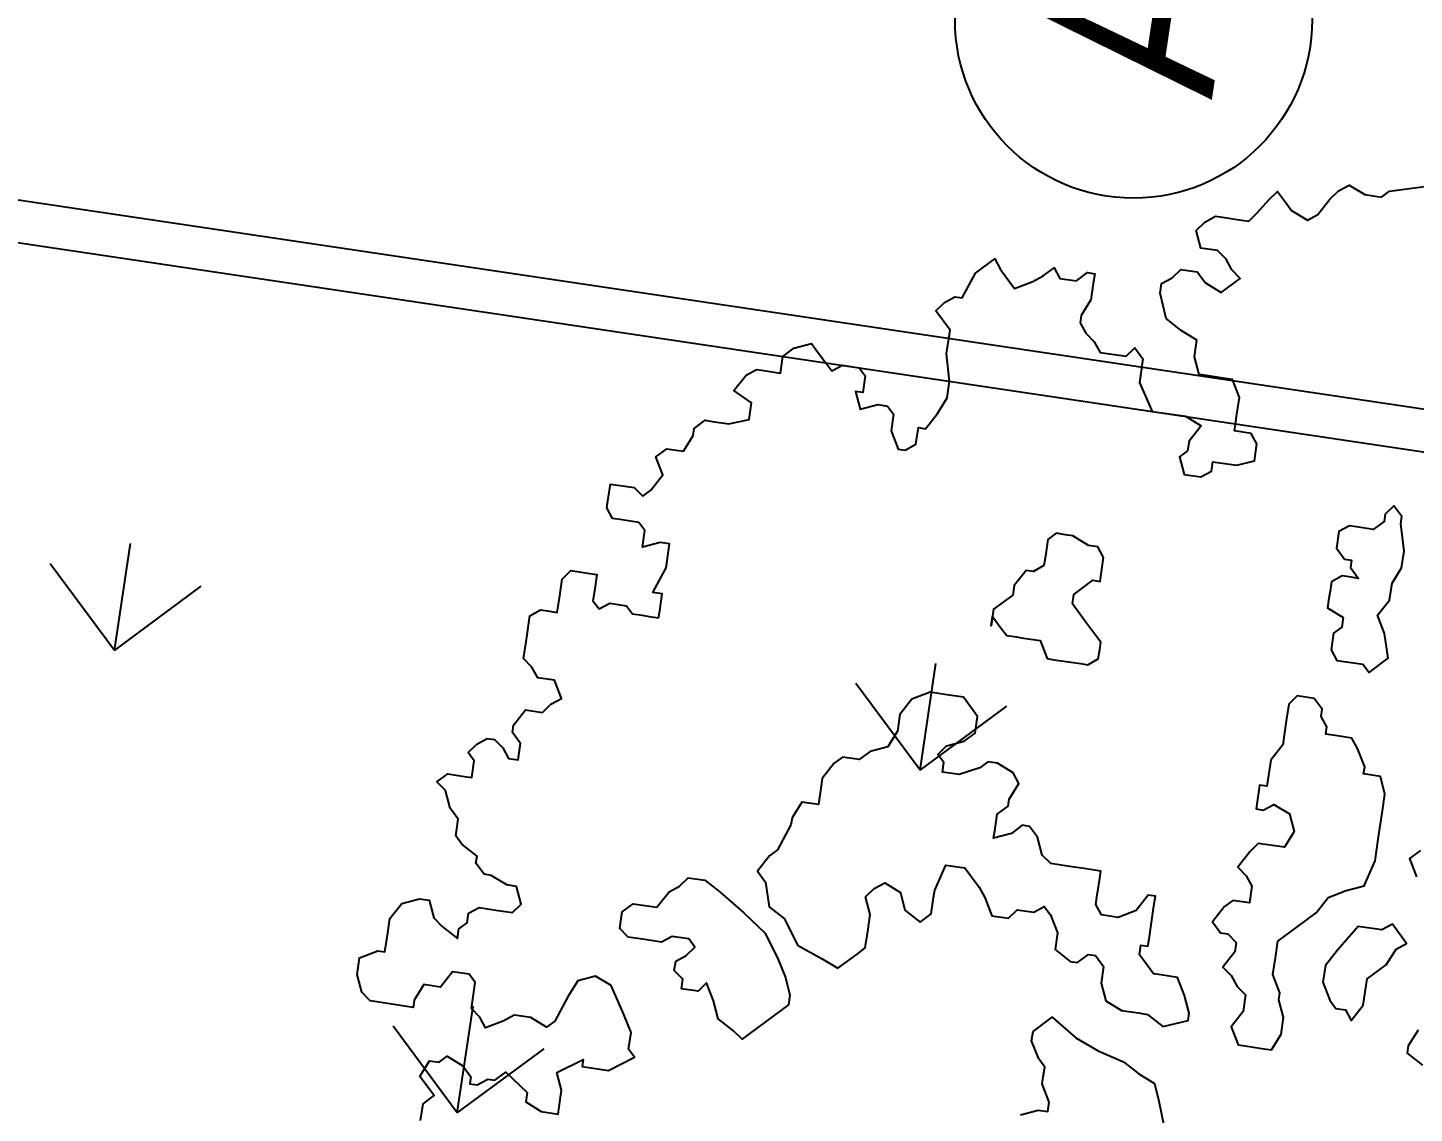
# Model space of a CAD drawing. Header units: millimetres. Extents: x 338 to 506, y 179 to 335.
# Drawn here: x 446.658 to 451.55, y 199.268 to 203.1 of the extents above; entities that cross this region are included whole.
import ezdxf
from ezdxf.enums import TextEntityAlignment as Align

# ---------------------------------------------------------------- set-up
doc = ezdxf.new("R2010")
doc.units = ezdxf.units.MM
doc.linetypes.add('DASHED2', pattern=[0.375, 0.25, -0.125])
for name, color, linetype in [('ANDEN', 251, 'Continuous'), ('ARBOL-TOP', 3, 'Continuous'), ('EJES_DE_COLUMNA', 255, 'DASHED2'), ('MUROS', 32, 'Continuous')]:
    doc.layers.add(name, color=color, linetype=linetype)
doc.styles.add('TECHNIC', font='txt')

# ---------------------------------------------------------------- blocks, each defined once
blk = doc.blocks.new('*X894')
at = {"color": 0}
for p, q in [((26.895, 42.2056), (27.1644, 42.475)), ((26.895, 42.2056), (27.1644, 41.9362)), ((26.895, 42.2056), (27.276, 42.2056)), ((25.4581, 40.7688), (25.7275, 41.0382)), ((25.4581, 40.7688), (25.7275, 40.4994)), ((25.4581, 40.7688), (25.8391, 40.7688)), ((26.895, 39.3319), (27.1644, 39.6013)), ((26.895, 39.3319), (27.1644, 39.0625)), ((26.895, 39.3319), (27.276, 39.3319))]:
    blk.add_line(p, q, dxfattribs=at)
blk = doc.blocks.new('ARBOLITO')
at = {"linetype": 'ByBlock'}
for points in [[(461.9159, 68.9761), (461.9076, 68.9906), (461.8931, 69.0135), (461.8785, 69.0197), (461.864, 69.0135), (461.8577, 68.9989), (461.8494, 68.9761), (461.8432, 68.9698), (461.8286, 68.9761), (461.8203, 68.9761), (461.8141, 68.9761), (461.8058, 68.9698), (461.7912, 68.9615), (461.785, 68.9698), (461.7767, 68.9761), (461.7767, 68.9844), (461.7767, 68.9989), (461.7705, 69.0052), (461.7559, 69.0052), (461.7476, 68.9906), (461.7331, 68.9906), (461.7268, 68.9761), (461.7268, 68.9698), (461.7102, 68.9698), (461.6894, 68.9698), (461.6811, 68.9761), (461.6749, 68.9906), (461.6749, 68.9989), (461.6749, 69.0052), (461.6894, 69.0135), (461.6957, 69.0135), (461.6957, 69.028), (461.6957, 69.0343), (461.6957, 69.0426), (461.704, 69.0571), (461.7185, 69.0633), (461.7268, 69.0633), (461.7331, 69.0488), (461.7414, 69.0426), (461.7559, 69.0343), (461.7559, 69.0426), (461.7621, 69.0488), (461.7621, 69.0571), (461.7705, 69.0633), (461.785, 69.0633), (461.7912, 69.0633), (461.7996, 69.0633), (461.8058, 69.0717), (461.7996, 69.0862), (461.7912, 69.0862), (461.7767, 69.0924), (461.7705, 69.0924), (461.7621, 69.1008), (461.7621, 69.107), (461.7476, 69.1153), (461.7414, 69.1215), (461.7414, 69.1361), (461.7331, 69.1444), (461.7268, 69.1589), (461.7185, 69.1652), (461.7268, 69.1735), (461.7414, 69.1735), (461.7476, 69.1735), (461.7476, 69.188), (461.7414, 69.1943), (461.7476, 69.2026), (461.7559, 69.2088), (461.7621, 69.2088), (461.7705, 69.2026), (461.7767, 69.1943), (461.785, 69.1943), (461.785, 69.2088), (461.7767, 69.2171), (461.7767, 69.2233), (461.785, 69.2379), (461.7996, 69.2379), (461.8058, 69.2462), (461.8141, 69.2524), (461.8058, 69.267), (461.7996, 69.267), (461.7912, 69.267), (461.785, 69.2753), (461.7767, 69.2815), (461.7767, 69.2961), (461.7767, 69.3044), (461.7767, 69.3106), (461.7767, 69.3189), (461.785, 69.3252), (461.7912, 69.3252), (461.7996, 69.3252), (461.7996, 69.3397), (461.7996, 69.348), (461.7996, 69.3543), (461.8058, 69.3626), (461.8203, 69.3626), (461.8286, 69.3626), (461.8286, 69.348), (461.8286, 69.3397), (461.8349, 69.3335), (461.8432, 69.3397), (461.8577, 69.3397), (461.864, 69.3335), (461.8723, 69.3335), (461.8785, 69.3335), (461.8868, 69.3335), (461.8868, 69.3397), (461.8868, 69.3543), (461.8785, 69.3543), (461.8868, 69.3771), (461.8868, 69.3917), (461.8868, 69.3979), (461.8785, 69.3979), (461.864, 69.3917), (461.864, 69.4062), (461.8577, 69.4124), (461.8432, 69.4124), (461.8349, 69.4124), (461.8286, 69.4207), (461.8286, 69.427), (461.8286, 69.4415), (461.8432, 69.4415), (461.8494, 69.4415), (461.8577, 69.4353), (461.864, 69.4415), (461.8723, 69.4561), (461.864, 69.4706), (461.8723, 69.4789), (461.8785, 69.4789), (461.8868, 69.4789), (461.8931, 69.4935), (461.8931, 69.4997), (461.9014, 69.508), (461.9076, 69.508), (461.9221, 69.508), (461.9388, 69.5143), (461.9388, 69.5226), (461.9388, 69.5288), (461.9221, 69.5371), (461.9305, 69.5517), (461.9388, 69.5579), (461.945, 69.5579), (461.9595, 69.5579), (461.9595, 69.5724), (461.9679, 69.5807), (461.9824, 69.587), (461.9886, 69.5807), (461.997, 69.5724), (462.0032, 69.5662), (462.0115, 69.5724), (462.026, 69.5724), (462.0323, 69.5662), (462.0323, 69.5517), (462.026, 69.5517), (462.0323, 69.5371), (462.0468, 69.5433), (462.0551, 69.5433), (462.0614, 69.5371), (462.0614, 69.5226), (462.0697, 69.508), (462.0759, 69.508), (462.0842, 69.5143), (462.0842, 69.5288), (462.0905, 69.5288), (462.0988, 69.5433), (462.105, 69.5579), (462.105, 69.5662), (462.105, 69.5724), (462.0988, 69.5953), (462.0988, 69.6161), (462.0842, 69.6306), (462.0905, 69.6389), (462.0988, 69.6452), (462.105, 69.6452), (462.1133, 69.668), (462.1195, 69.6742), (462.1279, 69.6826), (462.1341, 69.6742), (462.1486, 69.6597), (462.1632, 69.668), (462.1715, 69.6742), (462.1798, 69.6826), (462.186, 69.6742), (462.2006, 69.6742), (462.2089, 69.6826), (462.2151, 69.6826), (462.2151, 69.6742), (462.2151, 69.6597), (462.2089, 69.6452), (462.2089, 69.6389), (462.2151, 69.6306), (462.2234, 69.6244), (462.2297, 69.6161), (462.2525, 69.6161), (462.2588, 69.6244), (462.2671, 69.6161), (462.2671, 69.6015), (462.2671, 69.5953), (462.2816, 69.5724), (462.2962, 69.5724), (462.3024, 69.5724), (462.3107, 69.5724), (462.3253, 69.5662), (462.3169, 69.5517), (462.3169, 69.5433), (462.3107, 69.5371), (462.3169, 69.5226), (462.3315, 69.5226), (462.3398, 69.5288), (462.3398, 69.5371), (462.3543, 69.5371), (462.3606, 69.5371), (462.3751, 69.5433), (462.3751, 69.5579), (462.3689, 69.5662), (462.3543, 69.5662), (462.3543, 69.5724), (462.3543, 69.5807), (462.3543, 69.5953), (462.346, 69.6098), (462.3398, 69.6098), (462.3253, 69.6098), (462.3169, 69.6098), (462.3107, 69.6244), (462.3107, 69.6306), (462.3107, 69.6389), (462.2962, 69.6452), (462.2816, 69.6535), (462.2733, 69.6742), (462.2733, 69.6826), (462.2816, 69.6888), (462.2879, 69.6971), (462.3024, 69.6971), (462.3107, 69.6888), (462.3253, 69.6826), (462.3398, 69.6971), (462.3315, 69.7033), (462.3253, 69.7117), (462.3169, 69.7179), (462.3024, 69.7179), (462.2962, 69.7324), (462.3024, 69.7407), (462.3107, 69.747), (462.3169, 69.747), (462.3315, 69.747), (462.3398, 69.747), (462.346, 69.7553), (462.3543, 69.7678), (462.3606, 69.7761), (462.3689, 69.7678), (462.3751, 69.7615), (462.3897, 69.7553), (462.398, 69.7615), (462.4063, 69.7761), (462.4125, 69.7844), (462.4208, 69.7906), (462.4354, 69.7844), (462.4499, 69.7844), (462.4562, 69.7906), (462.4853, 69.7989)], [(461.7476, 68.8743), (461.7476, 68.8888), (461.7559, 68.8971), (461.7414, 68.9117), (461.7476, 68.9262), (461.7559, 68.9262), (461.7621, 68.9324), (461.7767, 68.9262), (461.785, 68.9179), (461.785, 68.9117), (461.7912, 68.9117), (461.7996, 68.9179), (461.8058, 68.9179), (461.8141, 68.9262), (461.8349, 68.9117), (461.8349, 68.9034), (461.8494, 68.8971), (461.864, 68.8971), (461.864, 68.9034), (461.864, 68.9179), (461.8577, 68.9324), (461.8785, 68.947), (461.8785, 68.9408), (461.9014, 68.9408), (461.9221, 68.9553), (461.9159, 68.9615), (461.9159, 68.9761), (461.9159, 68.9761)], [(461.9159, 68.9761), (461.9076, 68.9906), (461.8931, 69.0135), (461.8785, 69.0197), (461.864, 69.0135), (461.8577, 68.9989), (461.8494, 68.9761), (461.8432, 68.9698), (461.8286, 68.9761), (461.8203, 68.9761), (461.8141, 68.9761), (461.8058, 68.9698), (461.7912, 68.9615), (461.785, 68.9698), (461.7767, 68.9761), (461.7767, 68.9844), (461.7767, 68.9989), (461.7705, 69.0052), (461.7559, 69.0052), (461.7476, 68.9906), (461.7331, 68.9906), (461.7268, 68.9761), (461.7268, 68.9698), (461.7102, 68.9698), (461.6894, 68.9698), (461.6811, 68.9761), (461.6749, 68.9906), (461.6749, 68.9989), (461.6749, 69.0052), (461.6894, 69.0135), (461.6957, 69.0135), (461.6957, 69.028), (461.6957, 69.0343), (461.6957, 69.0426), (461.704, 69.0571), (461.7185, 69.0633), (461.7268, 69.0633), (461.7331, 69.0488), (461.7414, 69.0426), (461.7559, 69.0343), (461.7559, 69.0426), (461.7621, 69.0488), (461.7621, 69.0571), (461.7705, 69.0633), (461.785, 69.0633), (461.7912, 69.0633), (461.7996, 69.0633), (461.8058, 69.0717), (461.7996, 69.0862), (461.7912, 69.0862), (461.7767, 69.0924), (461.7705, 69.0924), (461.7621, 69.1008), (461.7621, 69.107), (461.7476, 69.1153), (461.7414, 69.1215), (461.7414, 69.1361), (461.7331, 69.1444), (461.7268, 69.1589), (461.7185, 69.1652), (461.7268, 69.1735), (461.7414, 69.1735), (461.7476, 69.1735), (461.7476, 69.188), (461.7414, 69.1943), (461.7476, 69.2026), (461.7559, 69.2088), (461.7621, 69.2088), (461.7705, 69.2026), (461.7767, 69.1943), (461.785, 69.1943), (461.785, 69.2088), (461.7767, 69.2171), (461.7767, 69.2233), (461.785, 69.2379), (461.7996, 69.2379), (461.8058, 69.2462), (461.8141, 69.2524), (461.8058, 69.267), (461.7996, 69.267), (461.7912, 69.267), (461.785, 69.2753), (461.7767, 69.2815), (461.7767, 69.2961), (461.7767, 69.3044), (461.7767, 69.3106), (461.7767, 69.3189), (461.785, 69.3252), (461.7912, 69.3252), (461.7996, 69.3252), (461.7996, 69.3397), (461.7996, 69.348), (461.7996, 69.3543), (461.8058, 69.3626), (461.8203, 69.3626), (461.8286, 69.3626), (461.8286, 69.348), (461.8286, 69.3397), (461.8349, 69.3335), (461.8432, 69.3397), (461.8577, 69.3397), (461.864, 69.3335), (461.8723, 69.3335), (461.8785, 69.3335), (461.8868, 69.3335), (461.8868, 69.3397), (461.8868, 69.3543), (461.8785, 69.3543), (461.8868, 69.3771), (461.8868, 69.3917), (461.8868, 69.3979), (461.8785, 69.3979), (461.864, 69.3917), (461.864, 69.4062), (461.8577, 69.4124), (461.8432, 69.4124), (461.8349, 69.4124), (461.8286, 69.4207), (461.8286, 69.427), (461.8286, 69.4415), (461.8432, 69.4415), (461.8494, 69.4415), (461.8577, 69.4353), (461.864, 69.4415), (461.8723, 69.4561), (461.864, 69.4706), (461.8723, 69.4789), (461.8785, 69.4789), (461.8868, 69.4789), (461.8931, 69.4935), (461.8931, 69.4997), (461.9014, 69.508), (461.9076, 69.508), (461.9221, 69.508), (461.9388, 69.5143), (461.9388, 69.5226), (461.9388, 69.5288), (461.9221, 69.5371), (461.9305, 69.5517), (461.9388, 69.5579), (461.945, 69.5579), (461.9595, 69.5579), (461.9595, 69.5724), (461.9679, 69.5807), (461.9824, 69.587), (461.9886, 69.5807), (461.997, 69.5724), (462.0032, 69.5662), (462.0115, 69.5724), (462.026, 69.5724), (462.0323, 69.5662), (462.0323, 69.5517), (462.026, 69.5517), (462.0323, 69.5371), (462.0468, 69.5433), (462.0551, 69.5433), (462.0614, 69.5371), (462.0614, 69.5226), (462.0697, 69.508), (462.0759, 69.508), (462.0842, 69.5143), (462.0842, 69.5288), (462.0905, 69.5288), (462.0988, 69.5433), (462.105, 69.5579), (462.105, 69.5662), (462.105, 69.5724), (462.0988, 69.5953), (462.0988, 69.6161), (462.0842, 69.6306), (462.0905, 69.6389), (462.0988, 69.6452), (462.105, 69.6452), (462.1133, 69.668), (462.1195, 69.6742), (462.1279, 69.6826), (462.1341, 69.6742), (462.1486, 69.6597), (462.1632, 69.668), (462.1715, 69.6742), (462.1798, 69.6826), (462.186, 69.6742), (462.2006, 69.6742), (462.2089, 69.6826), (462.2151, 69.6826), (462.2151, 69.6742), (462.2151, 69.6597), (462.2089, 69.6452), (462.2089, 69.6389), (462.2151, 69.6306), (462.2234, 69.6244), (462.2297, 69.6161), (462.2525, 69.6161), (462.2588, 69.6244), (462.2671, 69.6161), (462.2671, 69.6015), (462.2671, 69.5953), (462.2816, 69.5724), (462.2962, 69.5724), (462.3024, 69.5724), (462.3107, 69.5724), (462.3253, 69.5662), (462.3169, 69.5517), (462.3169, 69.5433), (462.3107, 69.5371), (462.3169, 69.5226), (462.3315, 69.5226), (462.3398, 69.5288), (462.3398, 69.5371), (462.3543, 69.5371), (462.3606, 69.5371), (462.3751, 69.5433), (462.3751, 69.5579), (462.3689, 69.5662), (462.3543, 69.5662), (462.3543, 69.5724), (462.3543, 69.5807), (462.3543, 69.5953), (462.346, 69.6098), (462.3398, 69.6098), (462.3253, 69.6098), (462.3169, 69.6098), (462.3107, 69.6244), (462.3107, 69.6306), (462.3107, 69.6389), (462.2962, 69.6452), (462.2816, 69.6535), (462.2733, 69.6742), (462.2733, 69.6826), (462.2816, 69.6888), (462.2879, 69.6971), (462.3024, 69.6971), (462.3107, 69.6888), (462.3253, 69.6826), (462.3398, 69.6971), (462.3315, 69.7033), (462.3253, 69.7117), (462.3169, 69.7179), (462.3024, 69.7179), (462.2962, 69.7324), (462.3024, 69.7407), (462.3107, 69.747), (462.3169, 69.747), (462.3315, 69.747), (462.3398, 69.747), (462.346, 69.7553), (462.3543, 69.7678), (462.3606, 69.7761), (462.3689, 69.7678), (462.3751, 69.7615), (462.3897, 69.7553), (462.398, 69.7615), (462.4063, 69.7761), (462.4125, 69.7844), (462.4208, 69.7906), (462.4354, 69.7844), (462.4499, 69.7844), (462.4562, 69.7906), (462.4853, 69.7989)], [(461.7476, 68.8743), (461.7476, 68.8888), (461.7559, 68.8971), (461.7414, 68.9117), (461.7476, 68.9262), (461.7559, 68.9262), (461.7621, 68.9324), (461.7767, 68.9262), (461.785, 68.9179), (461.785, 68.9117), (461.7912, 68.9117), (461.7996, 68.9179), (461.8058, 68.9179), (461.8141, 68.9262), (461.8349, 68.9117), (461.8349, 68.9034), (461.8494, 68.8971), (461.864, 68.8971), (461.864, 68.9034), (461.864, 68.9179), (461.8577, 68.9324), (461.8785, 68.947), (461.8785, 68.9408), (461.9014, 68.9408), (461.9221, 68.9553), (461.9159, 68.9615), (461.9159, 68.9761)], [(462.5143, 69.3917), (462.5081, 69.4124), (462.4998, 69.427), (462.5081, 69.4415), (462.5081, 69.4561), (462.5143, 69.4706), (462.5143, 69.4852), (462.5081, 69.508), (462.5081, 69.5143), (462.4998, 69.5226), (462.4936, 69.5143), (462.4936, 69.508), (462.4853, 69.4997), (462.4707, 69.4997), (462.4645, 69.4997), (462.4562, 69.4935), (462.4562, 69.4789), (462.4645, 69.4706), (462.4707, 69.4706), (462.4707, 69.4644), (462.479, 69.4561), (462.4707, 69.4561), (462.4645, 69.4561), (462.4562, 69.4498), (462.4562, 69.4415), (462.4562, 69.4353), (462.4562, 69.427), (462.4707, 69.4207), (462.4707, 69.4124), (462.4645, 69.4062), (462.4645, 69.3917), (462.4707, 69.3833), (462.4853, 69.3833), (462.4936, 69.3833), (462.4998, 69.3771), (462.5143, 69.3917), (462.5143, 69.3917)], [(462.5143, 69.3917), (462.5081, 69.4124), (462.4998, 69.427), (462.5081, 69.4415), (462.5081, 69.4561), (462.5143, 69.4706), (462.5143, 69.4852), (462.5081, 69.508), (462.5081, 69.5143), (462.4998, 69.5226), (462.4936, 69.5143), (462.4936, 69.508), (462.4853, 69.4997), (462.4707, 69.4997), (462.4645, 69.4997), (462.4562, 69.4935), (462.4562, 69.4789), (462.4645, 69.4706), (462.4707, 69.4706), (462.4707, 69.4644), (462.479, 69.4561), (462.4707, 69.4561), (462.4645, 69.4561), (462.4562, 69.4498), (462.4562, 69.4415), (462.4562, 69.4353), (462.4562, 69.427), (462.4707, 69.4207), (462.4707, 69.4124), (462.4645, 69.4062), (462.4645, 69.3917), (462.4707, 69.3833), (462.4853, 69.3833), (462.4936, 69.3833), (462.4998, 69.3771), (462.5143, 69.3917)], [(462.1715, 69.3771), (462.1798, 69.3688), (462.186, 69.3626), (462.1944, 69.3626), (462.2006, 69.3626), (462.2151, 69.3626), (462.2234, 69.348), (462.2297, 69.348), (462.2442, 69.348), (462.2525, 69.348), (462.2588, 69.348), (462.2671, 69.3543), (462.2671, 69.3626), (462.2671, 69.3688), (462.2588, 69.3771), (462.2525, 69.3833), (462.2442, 69.3917), (462.238, 69.3979), (462.238, 69.4062), (462.2442, 69.4124), (462.2525, 69.4207), (462.2588, 69.4207), (462.2588, 69.4353), (462.2588, 69.4415), (462.2525, 69.4498), (462.2442, 69.4498), (462.2297, 69.4561), (462.2234, 69.4561), (462.2151, 69.4561), (462.2089, 69.4498), (462.2089, 69.4353), (462.2089, 69.427), (462.2006, 69.4207), (462.1944, 69.4207), (462.186, 69.4062), (462.186, 69.3979), (462.1798, 69.3917), (462.1715, 69.3833), (462.1715, 69.3688), (462.1715, 69.3771), (462.1715, 69.3771)], [(462.1715, 69.3771), (462.1798, 69.3688), (462.186, 69.3626), (462.1944, 69.3626), (462.2006, 69.3626), (462.2151, 69.3626), (462.2234, 69.348), (462.2297, 69.348), (462.2442, 69.348), (462.2525, 69.348), (462.2588, 69.348), (462.2671, 69.3543), (462.2671, 69.3626), (462.2671, 69.3688), (462.2588, 69.3771), (462.2525, 69.3833), (462.2442, 69.3917), (462.238, 69.3979), (462.238, 69.4062), (462.2442, 69.4124), (462.2525, 69.4207), (462.2588, 69.4207), (462.2588, 69.4353), (462.2588, 69.4415), (462.2525, 69.4498), (462.2442, 69.4498), (462.2297, 69.4561), (462.2234, 69.4561), (462.2151, 69.4561), (462.2089, 69.4498), (462.2089, 69.4353), (462.2089, 69.427), (462.2006, 69.4207), (462.1944, 69.4207), (462.186, 69.4062), (462.186, 69.3979), (462.1798, 69.3917), (462.1715, 69.3833), (462.1715, 69.3688), (462.1715, 69.3771)], [(462.5808, 69.0571), (462.5954, 69.0488)], [(462.5871, 69.0779), (462.5808, 69.0633), (462.5808, 69.0571), (462.5808, 69.0571)], [(462.5808, 69.0571), (462.5954, 69.0488)], [(462.5871, 69.0779), (462.5808, 69.0633), (462.5808, 69.0571)], [(462.4645, 69.0924), (462.4562, 69.107), (462.4562, 69.1215), (462.4562, 69.1361), (462.4707, 69.1506), (462.4853, 69.1652), (462.4936, 69.1797), (462.5081, 69.188), (462.5227, 69.1943), (462.5289, 69.2171), (462.5289, 69.2379), (462.5289, 69.2607), (462.5289, 69.2753), (462.5227, 69.2898), (462.5081, 69.2898), (462.5081, 69.2961), (462.4998, 69.3106), (462.4936, 69.3189), (462.479, 69.3189), (462.4707, 69.3189), (462.4707, 69.3252), (462.4645, 69.3335), (462.4645, 69.3397), (462.4562, 69.348), (462.4416, 69.348), (462.4354, 69.3397), (462.4354, 69.3252), (462.4354, 69.3044), (462.4271, 69.2898), (462.4271, 69.267), (462.4208, 69.267), (462.4208, 69.2607), (462.4208, 69.2462), (462.4271, 69.2462), (462.4354, 69.2524), (462.4499, 69.2462), (462.4562, 69.2317), (462.4499, 69.2171), (462.4354, 69.2171), (462.4271, 69.2171), (462.4208, 69.2088), (462.4125, 69.1943), (462.4208, 69.188), (462.4271, 69.1797), (462.4271, 69.1652), (462.4125, 69.1652), (462.4063, 69.1589), (462.398, 69.1444), (462.4063, 69.1361), (462.4125, 69.1361), (462.4208, 69.1298), (462.4208, 69.1215), (462.4125, 69.107), (462.4208, 69.1008), (462.4271, 69.0924), (462.4354, 69.0862), (462.4354, 69.0717), (462.4271, 69.0571), (462.4354, 69.0426), (462.4416, 69.0426), (462.4562, 69.0426), (462.4645, 69.0426), (462.4707, 69.0571), (462.4707, 69.0717), (462.4645, 69.0862), (462.4645, 69.0924), (462.4645, 69.0924)], [(462.4645, 69.0924), (462.4562, 69.107), (462.4562, 69.1215), (462.4562, 69.1361), (462.4707, 69.1506), (462.4853, 69.1652), (462.4936, 69.1797), (462.5081, 69.188), (462.5227, 69.1943), (462.5289, 69.2171), (462.5289, 69.2379), (462.5289, 69.2607), (462.5289, 69.2753), (462.5227, 69.2898), (462.5081, 69.2898), (462.5081, 69.2961), (462.4998, 69.3106), (462.4936, 69.3189), (462.479, 69.3189), (462.4707, 69.3189), (462.4707, 69.3252), (462.4645, 69.3335), (462.4645, 69.3397), (462.4562, 69.348), (462.4416, 69.348), (462.4354, 69.3397), (462.4354, 69.3252), (462.4354, 69.3044), (462.4271, 69.2898), (462.4271, 69.267), (462.4208, 69.267), (462.4208, 69.2607), (462.4208, 69.2462), (462.4271, 69.2462), (462.4354, 69.2524), (462.4499, 69.2462), (462.4562, 69.2317), (462.4499, 69.2171), (462.4354, 69.2171), (462.4271, 69.2171), (462.4208, 69.2088), (462.4125, 69.1943), (462.4208, 69.188), (462.4271, 69.1797), (462.4271, 69.1652), (462.4125, 69.1652), (462.4063, 69.1589), (462.398, 69.1444), (462.4063, 69.1361), (462.4125, 69.1361), (462.4208, 69.1298), (462.4208, 69.1215), (462.4125, 69.107), (462.4208, 69.1008), (462.4271, 69.0924), (462.4354, 69.0862), (462.4354, 69.0717), (462.4271, 69.0571), (462.4354, 69.0426), (462.4416, 69.0426), (462.4562, 69.0426), (462.4645, 69.0426), (462.4707, 69.0571), (462.4707, 69.0717), (462.4645, 69.0862), (462.4645, 69.0924)], [(462.5663, 69.2317), (462.558, 69.2233), (462.5663, 69.2088)], [(462.5663, 69.2317), (462.558, 69.2233), (462.5663, 69.2088)], [(462.3897, 69.0571), (462.3897, 69.0633), (462.3834, 69.0779), (462.3751, 69.0924), (462.3606, 69.0924), (462.3543, 69.0924), (462.346, 69.1008), (462.3398, 69.107), (462.3398, 69.1153), (462.346, 69.1153), (462.346, 69.1215), (462.346, 69.1361), (462.346, 69.1506), (462.346, 69.1589), (462.3398, 69.1589), (462.3315, 69.1444), (462.3169, 69.1361), (462.3024, 69.1361), (462.2962, 69.1444), (462.2962, 69.1506), (462.2962, 69.1652), (462.2962, 69.1735), (462.2816, 69.1735), (462.2733, 69.1735), (462.2671, 69.1735), (462.2525, 69.1735), (462.2442, 69.1797), (462.238, 69.1943), (462.2297, 69.2026), (462.2234, 69.2026), (462.2151, 69.1943), (462.2006, 69.188), (462.2006, 69.1943), (462.2006, 69.2026), (462.2006, 69.2088), (462.2089, 69.2171), (462.2089, 69.2233), (462.2151, 69.2379), (462.2089, 69.2462), (462.1944, 69.2524), (462.186, 69.2524), (462.1798, 69.2462), (462.1632, 69.2379), (462.1569, 69.2379), (462.1486, 69.2379), (462.1486, 69.2462), (462.1424, 69.2524), (462.1486, 69.2607), (462.1632, 69.267), (462.1715, 69.2753), (462.1715, 69.2898), (462.1569, 69.3044), (462.1424, 69.3044), (462.1279, 69.3044), (462.1133, 69.2961), (462.105, 69.2815), (462.105, 69.267), (462.0988, 69.2524), (462.0842, 69.2462), (462.0759, 69.2379), (462.0614, 69.2379), (462.0551, 69.2317), (462.0468, 69.2171), (462.0468, 69.2088), (462.0468, 69.1943), (462.0323, 69.1943), (462.026, 69.1797), (462.026, 69.1735), (462.0177, 69.1506), (462.0115, 69.1444), (462.0032, 69.1298), (462.0115, 69.1215), (462.0177, 69.1008), (462.0323, 69.0924), (462.0468, 69.0717), (462.0697, 69.0633), (462.0842, 69.0571), (462.0905, 69.0633), (462.0988, 69.0717), (462.105, 69.0779), (462.105, 69.0924), (462.105, 69.107), (462.0988, 69.1215), (462.105, 69.1298), (462.1133, 69.1361), (462.1279, 69.1298), (462.1341, 69.1153), (462.1486, 69.107), (462.1569, 69.1153), (462.1569, 69.1298), (462.1569, 69.1361), (462.1632, 69.1589), (462.1715, 69.1589), (462.1798, 69.1589), (462.1944, 69.1444), (462.2006, 69.1361), (462.2089, 69.1215), (462.2234, 69.1215), (462.2297, 69.1298), (462.2442, 69.1298), (462.2525, 69.1361), (462.2588, 69.1298), (462.2671, 69.1153), (462.2671, 69.1008), (462.2816, 69.0924), (462.2879, 69.0924), (462.2962, 69.1008), (462.3024, 69.1008), (462.3107, 69.0924), (462.3107, 69.0779), (462.3169, 69.0633), (462.3315, 69.0571), (462.346, 69.0571), (462.3543, 69.0571), (462.3689, 69.0488), (462.3897, 69.0571), (462.3897, 69.0571)], [(462.3897, 69.0571), (462.3897, 69.0633), (462.3834, 69.0779), (462.3751, 69.0924), (462.3606, 69.0924), (462.3543, 69.0924), (462.346, 69.1008), (462.3398, 69.107), (462.3398, 69.1153), (462.346, 69.1153), (462.346, 69.1215), (462.346, 69.1361), (462.346, 69.1506), (462.346, 69.1589), (462.3398, 69.1589), (462.3315, 69.1444), (462.3169, 69.1361), (462.3024, 69.1361), (462.2962, 69.1444), (462.2962, 69.1506), (462.2962, 69.1652), (462.2962, 69.1735), (462.2816, 69.1735), (462.2733, 69.1735), (462.2671, 69.1735), (462.2525, 69.1735), (462.2442, 69.1797), (462.238, 69.1943), (462.2297, 69.2026), (462.2234, 69.2026), (462.2151, 69.1943), (462.2006, 69.188), (462.2006, 69.1943), (462.2006, 69.2026), (462.2006, 69.2088), (462.2089, 69.2171), (462.2089, 69.2233), (462.2151, 69.2379), (462.2089, 69.2462), (462.1944, 69.2524), (462.186, 69.2524), (462.1798, 69.2462), (462.1632, 69.2379), (462.1569, 69.2379), (462.1486, 69.2379), (462.1486, 69.2462), (462.1424, 69.2524), (462.1486, 69.2607), (462.1632, 69.267), (462.1715, 69.2753), (462.1715, 69.2898), (462.1569, 69.3044), (462.1424, 69.3044), (462.1279, 69.3044), (462.1133, 69.2961), (462.105, 69.2815), (462.105, 69.267), (462.0988, 69.2524), (462.0842, 69.2462), (462.0759, 69.2379), (462.0614, 69.2379), (462.0551, 69.2317), (462.0468, 69.2171), (462.0468, 69.2088), (462.0468, 69.1943), (462.0323, 69.1943), (462.026, 69.1797), (462.026, 69.1735), (462.0177, 69.1506), (462.0115, 69.1444), (462.0032, 69.1298), (462.0115, 69.1215), (462.0177, 69.1008), (462.0323, 69.0924), (462.0468, 69.0717), (462.0697, 69.0633), (462.0842, 69.0571), (462.0905, 69.0633), (462.0988, 69.0717), (462.105, 69.0779), (462.105, 69.0924), (462.105, 69.107), (462.0988, 69.1215), (462.105, 69.1298), (462.1133, 69.1361), (462.1279, 69.1298), (462.1341, 69.1153), (462.1486, 69.107), (462.1569, 69.1153), (462.1569, 69.1298), (462.1569, 69.1361), (462.1632, 69.1589), (462.1715, 69.1589), (462.1798, 69.1589), (462.1944, 69.1444), (462.2006, 69.1361), (462.2089, 69.1215), (462.2234, 69.1215), (462.2297, 69.1298), (462.2442, 69.1298), (462.2525, 69.1361), (462.2588, 69.1298), (462.2671, 69.1153), (462.2671, 69.1008), (462.2816, 69.0924), (462.2879, 69.0924), (462.2962, 69.1008), (462.3024, 69.1008), (462.3107, 69.0924), (462.3107, 69.0779), (462.3169, 69.0633), (462.3315, 69.0571), (462.346, 69.0571), (462.3543, 69.0571), (462.3689, 69.0488), (462.3897, 69.0571)], [(462.5289, 69.0779), (462.5372, 69.0924), (462.5372, 69.1153), (462.5517, 69.1298), (462.558, 69.1444), (462.5663, 69.1506), (462.558, 69.1589), (462.5517, 69.1652), (462.5434, 69.1589), (462.5227, 69.1589), (462.5081, 69.1361), (462.4998, 69.1215), (462.4998, 69.107), (462.5081, 69.0924), (462.5143, 69.0862), (462.5227, 69.0862), (462.5289, 69.0779), (462.5289, 69.0779)], [(462.5289, 69.0779), (462.5372, 69.0924), (462.5372, 69.1153), (462.5517, 69.1298), (462.558, 69.1444), (462.5663, 69.1506), (462.558, 69.1589), (462.5517, 69.1652), (462.5434, 69.1589), (462.5227, 69.1589), (462.5081, 69.1361), (462.4998, 69.1215), (462.4998, 69.107), (462.5081, 69.0924), (462.5143, 69.0862), (462.5227, 69.0862), (462.5289, 69.0779)], [(462.0177, 68.9906), (462.0115, 68.9844), (462.0032, 68.9906), (461.9886, 68.9989), (461.9824, 69.0135), (461.9741, 69.028), (461.9679, 69.0197), (461.9533, 69.0197), (461.9533, 69.028), (461.945, 69.0343), (461.945, 69.0426), (461.9533, 69.0488), (461.9595, 69.0571), (461.9533, 69.0633), (461.945, 69.0633), (461.9388, 69.0633), (461.9305, 69.0571), (461.9159, 69.0571), (461.9014, 69.0571), (461.8931, 69.0633), (461.8931, 69.0717), (461.8931, 69.0779), (461.9014, 69.0862), (461.9076, 69.0862), (461.9221, 69.0862), (461.9305, 69.1008), (461.9388, 69.107), (461.945, 69.1153), (461.9595, 69.1153), (461.9741, 69.107), (461.997, 69.0924), (462.0177, 69.0779), (462.0323, 69.0571), (462.0406, 69.0426), (462.0468, 69.028), (462.0468, 69.0197), (462.0177, 68.9906), (462.0177, 68.9906)], [(462.0177, 68.9906), (462.0115, 68.9844), (462.0032, 68.9906), (461.9886, 68.9989), (461.9824, 69.0135), (461.9741, 69.028), (461.9679, 69.0197), (461.9533, 69.0197), (461.9533, 69.028), (461.945, 69.0343), (461.945, 69.0426), (461.9533, 69.0488), (461.9595, 69.0571), (461.9533, 69.0633), (461.945, 69.0633), (461.9388, 69.0633), (461.9305, 69.0571), (461.9159, 69.0571), (461.9014, 69.0571), (461.8931, 69.0633), (461.8931, 69.0717), (461.8931, 69.0779), (461.9014, 69.0862), (461.9076, 69.0862), (461.9221, 69.0862), (461.9305, 69.1008), (461.9388, 69.107), (461.945, 69.1153), (461.9595, 69.1153), (461.9741, 69.107), (461.997, 69.0924), (462.0177, 69.0779), (462.0323, 69.0571), (462.0406, 69.0426), (462.0468, 69.028), (462.0468, 69.0197), (462.0177, 68.9906)], [(462.2588, 68.9553), (462.2733, 68.9615), (462.2816, 68.9615), (462.2816, 68.9698), (462.2733, 68.9844), (462.2733, 68.9906), (462.2733, 68.9989), (462.2671, 69.0052), (462.2588, 69.0197), (462.2588, 69.028), (462.2733, 69.0426), (462.2962, 69.028), (462.3169, 69.0197), (462.3398, 69.0135), (462.3543, 69.0052), (462.3689, 68.9989), (462.3751, 68.9844), (462.3834, 68.9615)], [(462.2588, 68.9553), (462.2733, 68.9615), (462.2816, 68.9615), (462.2816, 68.9698), (462.2733, 68.9844), (462.2733, 68.9906), (462.2733, 68.9989), (462.2671, 69.0052), (462.2588, 69.0197), (462.2588, 69.028), (462.2733, 69.0426), (462.2962, 69.028), (462.3169, 69.0197), (462.3398, 69.0135), (462.3543, 69.0052), (462.3689, 68.9989), (462.3751, 68.9844), (462.3834, 68.9615)]]:
    blk.add_lwpolyline(points, dxfattribs=at)
blk = doc.blocks.new('EJES_ESTRUCTURALES')
at = {"layer": 'EJES_DE_COLUMNA', "color": 9, "linetype": 'Continuous'}
blk.add_circle((660.84768, 134.26228), 0.63, dxfattribs=at)
at = {"layer": 'EJES_DE_COLUMNA', "color": 1, "style": 'TECHNIC'}
blk.add_text('A', height=0.63, dxfattribs=at).set_placement((660.84768, 134.26228), align=Align.MIDDLE)
blk = doc.blocks.new('A$C7152A42C')
at = {"layer": 'ANDEN'}
for points in [[(27.5977, 52.36991), (27.5977, 46.15375), (27.5977, 46.05375), (28.41845, 46.05375), (28.41845, 46.05375), (28.41845, 28.4556), (24.29376, 28.45558)], [(27.4477, 52.51991), (27.4477, 46.15375), (27.4477, 45.90375), (28.26845, 45.90375), (28.26845, 28.6056), (26.3561, 28.60559), (24.44376, 28.60559), (24.44376, 45.90373), (25.2645, 45.90373), (25.2645, 46.15373), (25.2645, 52.51989)]]:
    blk.add_lwpolyline(points, dxfattribs=at)
at = {"layer": 'ANDEN', "color": 251, "linetype": 'Continuous'}
blk.add_blockref('*X894', (0, 0), dxfattribs=at)
at = {"layer": 'ARBOL-TOP', "color": 3, "linetype": 'ByBlock', "xscale": 4.090679926752369, "yscale": 4.090679926752369, "zscale": 4.090679926752369, "rotation": 270}
blk.add_blockref('ARBOLITO', (-256.3295, 1929.7545), dxfattribs=at)
at = {"layer": 'EJES_DE_COLUMNA'}
blk.add_blockref('EJES_ESTRUCTURALES', (-631.22088, -95.28525), dxfattribs=at)

msp = doc.modelspace()

# ---------------------------------------------------------------- block references
at = {"layer": 'MUROS', "color": 32, "rotation": 81.53046525965426}
msp.add_blockref('A$C7152A42C', (484.7482, 168.0844), dxfattribs=at)

doc.saveas('drawing.dxf')
